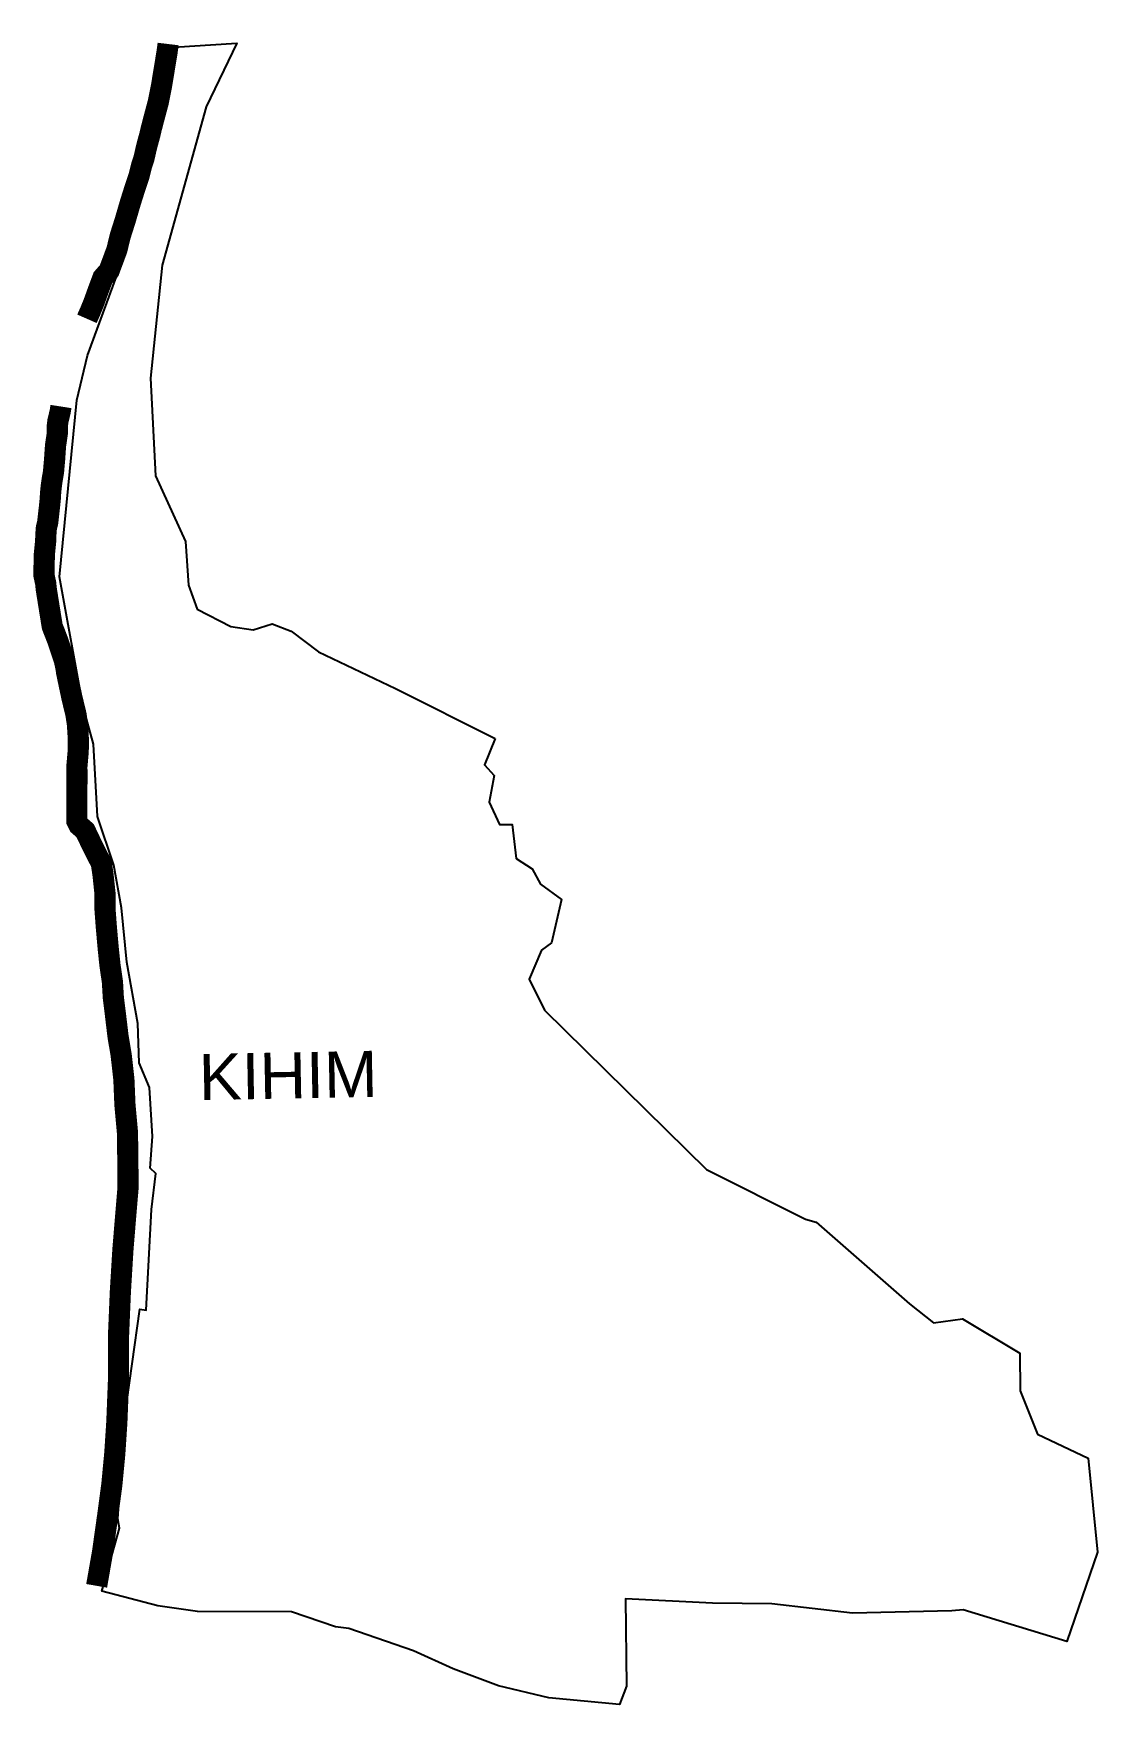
# Model space of a CAD drawing. Header units: metres. Extents: x 274646 to 277157, y 2070875 to 2074818.
import ezdxf

# ---------------------------------------------------------------- set-up
doc = ezdxf.new("R2010")
doc.units = ezdxf.units.M
for name, color, linetype in [('UNPROTECTED', 130, 'Continuous'), ('village', 3, 'Continuous'), ('VILLAGE NAME', 250, 'Continuous')]:
    doc.layers.add(name, color=color, linetype=linetype)
doc.styles.get("Standard").update_dxf_attribs({"font": 'simplex.shx'})

msp = doc.modelspace()

# ---------------------------------------------------------------- linework, layer by layer
at = {"layer": 'UNPROTECTED', "flags": 128}
for points in [[(274963.7, 2074793.5, 50, 50, 0), (274963.1, 2074788.5, 50, 50, 0), (274961, 2074773.3, 50, 50, 0), (274948.2, 2074695.2, 50, 50, 0), (274940.5, 2074656.4, 50, 50, 0), (274929.1, 2074613.7, 50, 50, 0), (274923.8, 2074593.2, 50, 50, 0), (274920.5, 2074578.9, 50, 50, 0), (274916.9, 2074566, 50, 50, 0), (274912.1, 2074547.9, 50, 50, 0), (274908.9, 2074533.5, 50, 50, 0), (274906.4, 2074522.6, 50, 50, 0), (274901.8, 2074509.1, 50, 50, 0), (274895.3, 2074483.2, 50, 50, 0), (274884.1, 2074449.4, 50, 50, 0), (274875, 2074420.6, 50, 50, 0), (274862.6, 2074378.1, 50, 50, 0), (274851.2, 2074342.2, 50, 50, 0), (274850.4, 2074339.1, 50, 50, 0), (274842.6, 2074307.5, 50, 50, 0), (274824.5, 2074258.7, 50, 50, 0), (274810, 2074242.2, 50, 50, 0), (274798.1, 2074210.5, 50, 50, 0), (274794.2, 2074199.6, 50, 50, 0), (274788.1, 2074182.7, 50, 50, 0), (274779.8, 2074162.3, 50, 50, 0), (274773.5, 2074148.3, 50, 50, 0), (274772.1, 2074145.1, 0, 0, 0)], [(274710.8, 2073938.1, 50, 50, 0), (274708.9, 2073925.9, 50, 50, 0), (274703.6, 2073903.7, 50, 50, 0), (274702, 2073891, 50, 50, 0), (274702.1, 2073873.9, 50, 50, 0), (274698.1, 2073846.7, 50, 50, 0), (274696.8, 2073828.7, 50, 50, 0), (274695.7, 2073812.1, 50, 50, 0), (274693.1, 2073783.1, 50, 50, 0), (274690.1, 2073765.6, 50, 50, 0), (274689.5, 2073761.5, 50, 50, 0), (274688.2, 2073752.1, 50, 50, 0), (274686.8, 2073740, 50, 50, 0), (274685.9, 2073728.1, 50, 50, 0), (274685.5, 2073719.8, 50, 50, 0), (274683.6, 2073701.2, 50, 50, 0), (274682.2, 2073688.8, 50, 50, 0), (274679.4, 2073663.9, 50, 50, 0), (274676.4, 2073652.2, 50, 50, 0), (274675.1, 2073635.5, 50, 50, 0), (274674.7, 2073620.3, 50, 50, 0), (274671.7, 2073590.5, 50, 50, 0), (274670.8, 2073558, 50, 50, 0), (274670.8, 2073539.2, 50, 50, 0), (274674.8, 2073520.7, 50, 50, 0), (274676, 2073507.9, 50, 50, 0), (274677.5, 2073498.1, 50, 50, 0), (274677.5, 2073498.1, 50, 50, 0), (274690.2, 2073419, 50, 50, 0), (274696.4, 2073403.4, 50, 50, 0), (274704.2, 2073383, 50, 50, 0), (274711.7, 2073360.3, 50, 50, 0), (274718.6, 2073339.8, 50, 50, 0), (274723.3, 2073318.2, 50, 50, 0), (274723.7, 2073312.6, 50, 50, 0), (274729.3, 2073285.8, 50, 50, 0), (274736.5, 2073251.8, 50, 50, 0), (274746.3, 2073211, 50, 50, 0), (274749.8, 2073186.9, 50, 50, 0), (274751.9, 2073151.7, 50, 50, 0), (274751.5, 2073124.5, 50, 50, 0), (274748.3, 2073087.7, 50, 50, 0), (274748.8, 2073059.1, 50, 50, 0), (274748.3, 2073043.5, 50, 50, 0), (274748.3, 2073004.9, 50, 50, 0), (274748.2, 2072975.6, 50, 50, 0), (274748.2, 2072975.6, 50, 50, 0), (274748.5, 2072959.5, 50, 50, 0), (274753.5, 2072949.7, 50, 50, 0), (274767.8, 2072937.3, 50, 50, 0), (274781.3, 2072909, 50, 50, 0), (274795.3, 2072880.6, 50, 50, 0), (274806.1, 2072860.3, 50, 50, 0), (274810.2, 2072831.8, 50, 50, 0), (274814.9, 2072787.2, 50, 50, 0), (274814.6, 2072753.4, 50, 50, 0), (274818, 2072707.9, 50, 50, 0), (274822.6, 2072656.5, 50, 50, 0), (274826.4, 2072620.3, 50, 50, 0), (274832.3, 2072579.8, 50, 50, 0), (274834.4, 2072542.8, 50, 50, 0), (274838.6, 2072509.4, 50, 50, 0), (274845.5, 2072451.7, 50, 50, 0), (274852.9, 2072407.7, 50, 50, 0), (274859.3, 2072350.3, 50, 50, 0), (274861.8, 2072289.7, 50, 50, 0), (274867.7, 2072225.1, 50, 50, 0), (274868.5, 2072167.6, 50, 50, 0), (274869.2, 2072095.6, 50, 50, 0), (274863.1, 2072022.9, 50, 50, 0), (274857, 2071948.5, 50, 50, 0), (274851, 2071849.7, 50, 50, 0), (274846.5, 2071742.4, 50, 50, 0), (274846.4, 2071635.3, 50, 50, 0), (274842.6, 2071540.3, 50, 50, 0), (274837.8, 2071467, 50, 50, 0), (274830.9, 2071394.3, 50, 50, 0), (274821, 2071320.1, 50, 50, 0), (274819.9, 2071312.6, 50, 50, 0), (274809.1, 2071235.6, 50, 50, 0), (274795, 2071155.2, 50, 50, 0)]]:
    msp.add_lwpolyline(points, format="xyseb", dxfattribs=at)
at = {"layer": 'village', "flags": 128}
msp.add_lwpolyline([(275500.2, 2073272.6), (275735.3, 2073154.6)], dxfattribs=at)
at = {"layer": 'village'}
for points in [[(277157.4, 2071234.4, 0), (277085, 2071024, 0), (276839.9, 2071098.6, 0), (276813.3, 2071095.9, 0), (276578.8, 2071090.4, 0), (276388.8, 2071112.6, 0), (276248.4, 2071114.6, 0), (276043.3, 2071124.5, 0), (276045.4, 2070918.6, 0), (276028.9, 2070875, 0), (275862.6, 2070891.3, 0), (275743.2, 2070919.6, 0), (275636.1, 2070959.3, 0), (275543.1, 2071001.9, 0), (275389.9, 2071054.6, 0), (275358.5, 2071058.1, 0), (275254.5, 2071094.2, 0), (275032.9, 2071094.6, 0), (274939.6, 2071107.9, 0), (274807.4, 2071142.9, 0), (274848.7, 2071291.4, 0), (274845.1, 2071313.5, 0), (274860.4, 2071550.3, 0), (274897.1, 2071807.7, 0), (274911.8, 2071805.7, 0), (274924.5, 2072043.6, 0), (274934.9, 2072128.3, 0), (274921.2, 2072140.7, 0), (274927.2, 2072215.4, 0), (274919.9, 2072331.1, 0), (274895.1, 2072389.3, 0), (274892.1, 2072481.8, 0), (274865.9, 2072626.8, 0), (274853.6, 2072755.1, 0), (274835.5, 2072855.6, 0), (274796.7, 2072970.7, 0), (274787.7, 2073141, 0), (274763.1, 2073229.3, 0), (274707.2, 2073536.1, 0), (274748.4, 2073953.3, 0), (274773.3, 2074058.7, 0), (274841.6, 2074244.8, 0), (274912.6, 2074517.5, 0), (274966, 2074785.3, 0), (275014.2, 2074788.7, 0), (275125.8, 2074795.4, 0), (275053.7, 2074645.5, 0), (274949.4, 2074271.8, 0), (274921.9, 2074005.1, 0), (274934, 2073774.4, 0), (275004.9, 2073619.5, 0), (275011.8, 2073516.5, 0), (275032.1, 2073459.5, 0), (275111.4, 2073418.6, 0), (275164.7, 2073411.1, 0), (275209.3, 2073424.9, 0), (275254.3, 2073408, 0), (275318.6, 2073359.2, 0), (275500.2, 2073272.6, 0)], [(275735.3, 2073154.6, 0), (275710.1, 2073092.2, 0), (275732.9, 2073067.4, 0), (275721.7, 2073004.8, 0), (275745.5, 2072952, 0), (275776, 2072951.4, 0), (275785.5, 2072871.7, 0), (275822.6, 2072847.3, 0), (275842.7, 2072811, 0), (275892.3, 2072774.6, 0), (275868.4, 2072672.9, 0), (275845.1, 2072654.9, 0), (275815.7, 2072587.1, 0), (275852.2, 2072513.3, 0), (276234, 2072137.8, 0), (276468.1, 2072020.6, 0), (276493.2, 2072013.3, 0), (276713.4, 2071820.3, 0), (276769.8, 2071775.7, 0), (276838.4, 2071785.2, 0), (276974, 2071704.6, 0), (276974.8, 2071615.5, 0), (277015.3, 2071513.3, 0), (277135, 2071456.2, 0), (277157.4, 2071234.4, 0)]]:
    msp.add_polyline3d(points, dxfattribs=at)

# ---------------------------------------------------------------- texts
at = {"layer": 'VILLAGE NAME', "insert": (275035, 2072409.9), "char_height": 108.748, "attachment_point": 1, "rotation": 1.1028}
msp.add_mtext_dynamic_manual_height_columns('{\\fArial|b0|i0|c0|p34;KIHIM }', width=726.929, gutter_width=543.7, heights=[0], dxfattribs=at)

doc.saveas('drawing.dxf')
